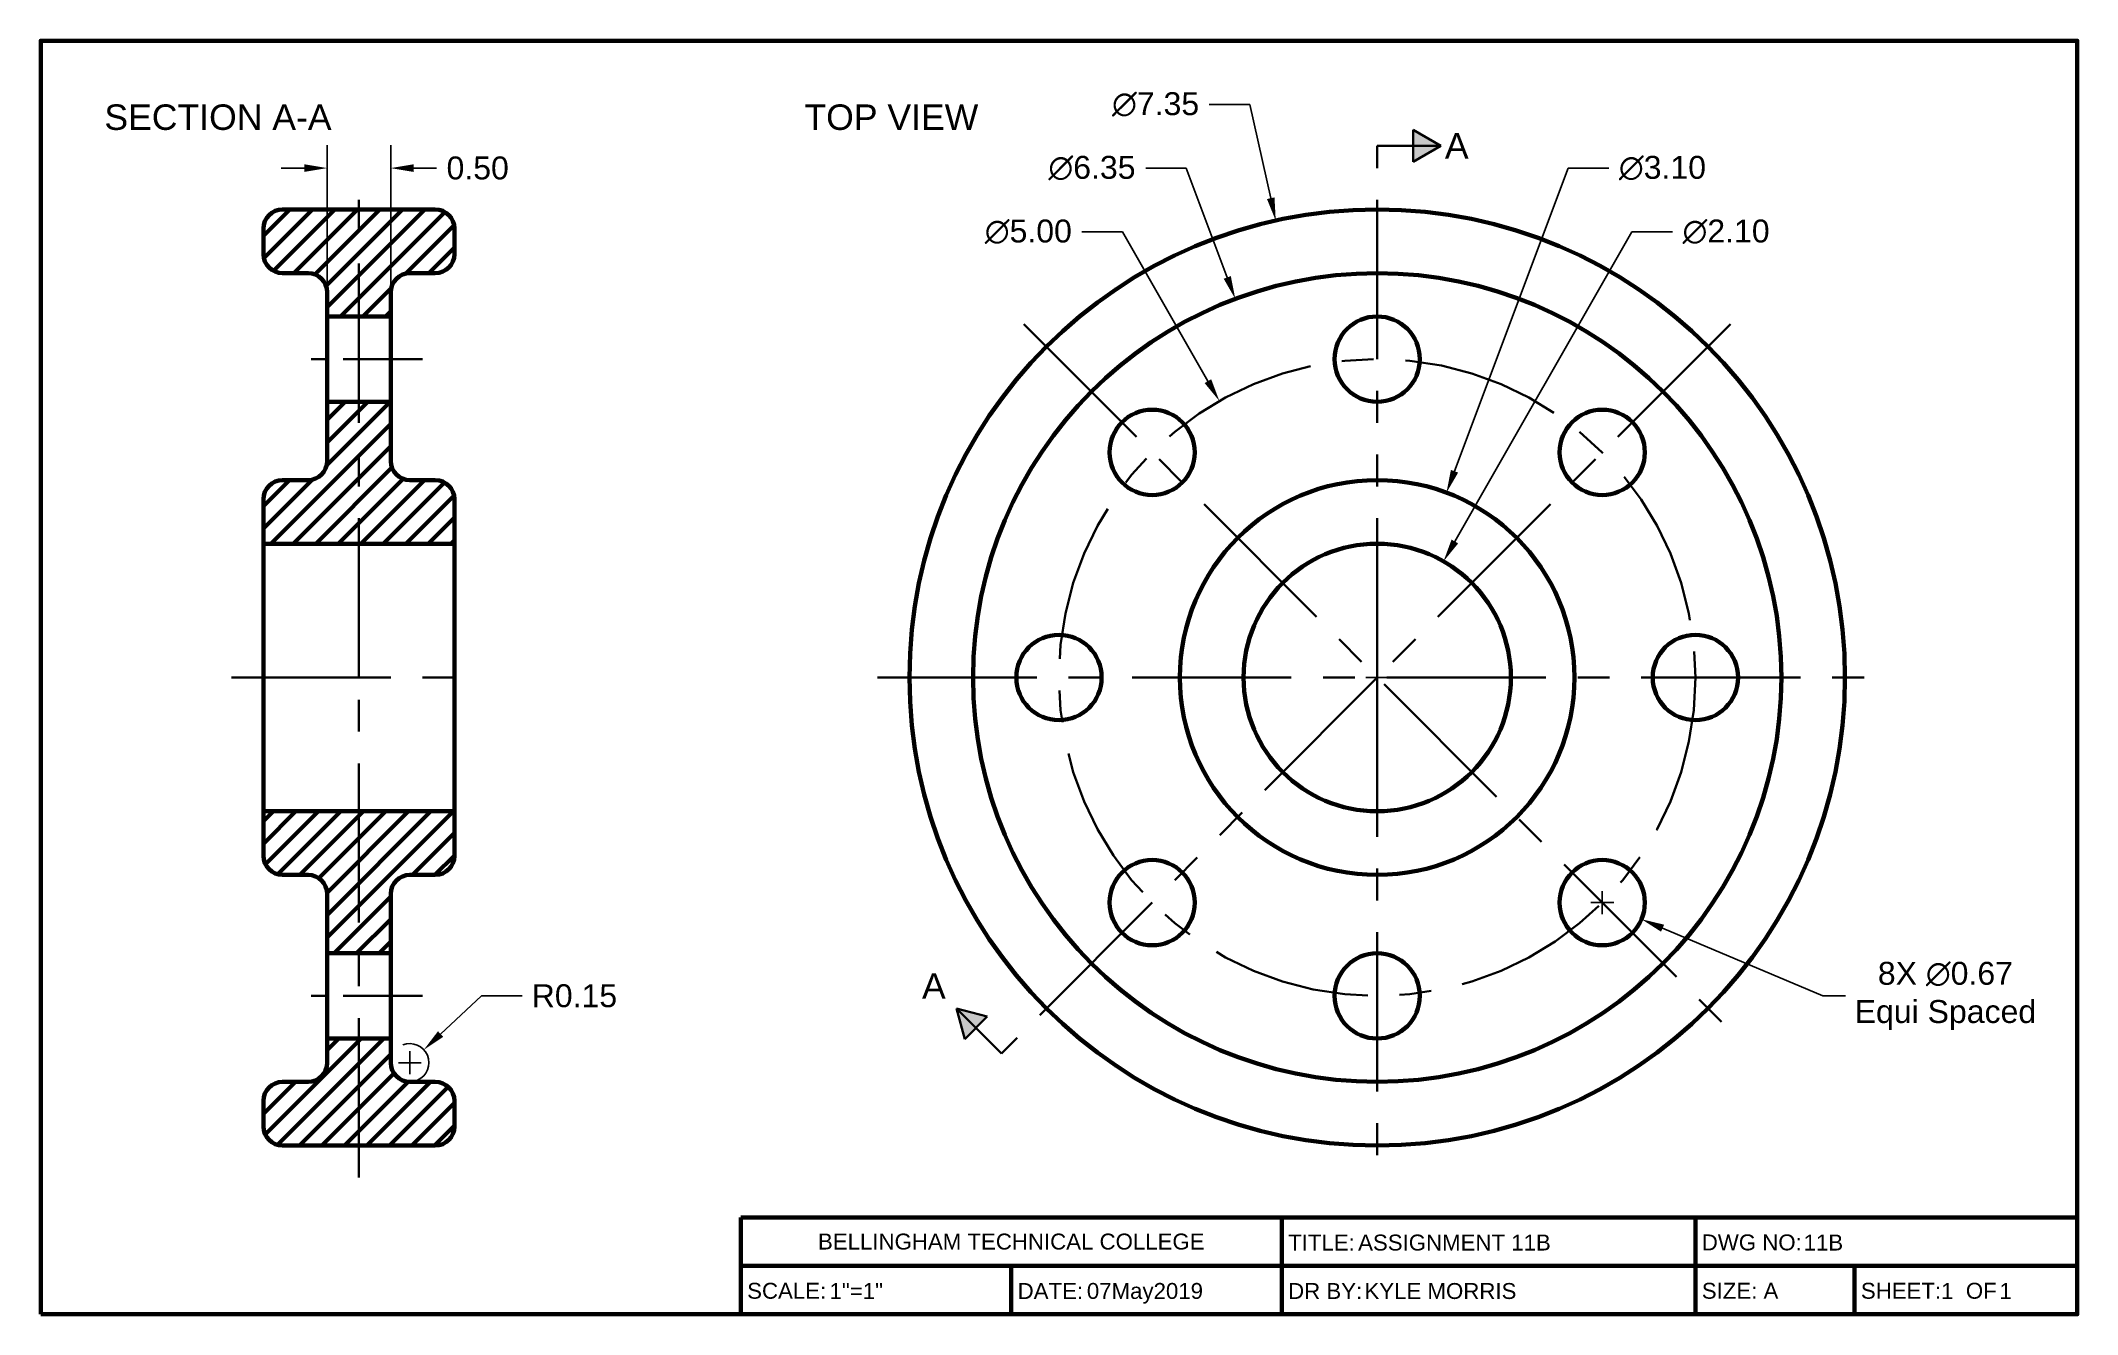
# Model space of a CAD drawing. Header units: inches. Extents: x 0.5 to 16.5, y 0.5 to 10.5.
import ezdxf
from ezdxf.enums import TextEntityAlignment as Align

# ---------------------------------------------------------------- set-up
doc = ezdxf.new("R2010")
doc.units = ezdxf.units.IN
doc.header["$MEASUREMENT"] = 0
doc.linetypes.add('CENTER', pattern=[2, 1.25, -0.25, 0.25, -0.25])
doc.linetypes.add('PHANTOM', pattern=[2.5, 1.25, -0.25, 0.25, -0.25, 0.25, -0.25])
for name, color, linetype, lineweight in [('Center', 4, 'CENTER', 35), ('Object', 7, 'Continuous', 70), ('Phantom', 5, 'PHANTOM', 35), ('TitleBox', 7, 'Continuous', 70)]:
    doc.layers.add(name, color=color, linetype=linetype, lineweight=lineweight)
for name, color, linetype in [('Dimensions', 7, 'Continuous'), ('Text', 7, 'Continuous'), ('TitleText', 7, 'Continuous')]:
    doc.layers.add(name, color=color, linetype=linetype)
doc.styles.get("Standard").update_dxf_attribs({"font": 'arial.ttf'})
doc.dimstyles.get("Standard").update_dxf_attribs({"dimtxt": 0.18, "dimasz": 0.18, "dimexe": 0.18, "dimexo": 0.0625, "dimgap": 0.09, "dimtad": 0, "dimtih": 1, "dimtoh": 1, "dimzin": 0, "dimdsep": 46, "dimtxsty": 'Standard', "dimcen": 0.09, "dimadec": 0, "dimazin": 0, "dimtfac": 1, "dimtofl": 0, "dimtmove": 0, "dimatfit": 3, "dimfxl": 1, "dimtolj": 1, "dimtzin": 0, "dimarcsym": 0})

# ---------------------------------------------------------------- blocks, each defined once
blk = doc.blocks.new('TitleBAlt')
at = {"layer": 'TitleBox'}
for p, q in [((16.5, 1.26), (6, 1.26)), ((6, 0.5), (6, 1.26)), ((10.25, 0.5), (10.25, 1.26)), ((13.5, 0.88), (13.5, 1.26)), ((13.5, 1.26), (13.5, 0.5)), ((6, 0.88), (16.5, 0.88)), ((8.125, 0.5), (8.125, 0.88)), ((13.5, 0.5), (13.5, 0.88)), ((14.75, 0.88), (14.75, 0.5))]:
    blk.add_line(p, q, dxfattribs=at)
blk.add_lwpolyline([(0.5, 0.5), (16.5, 0.5), (16.5, 10.5), (0.5, 10.5)], close=True, dxfattribs=at)
at = {"layer": 'TitleText', "char_height": 0.125}
for s, width, insert, attachment_point in [('BELLINGHAM TECHNICAL COLLEGE', 3.5, (8.125, 1.07), 5), ('TITLE:', 3.5, (10.3, 1), 7), ('DWG NO:', 3, (13.55, 1), 7), ('SCALE:', 1.5, (6.05, 0.62), 7), ('DATE:', 2, (8.175, 0.62), 7), ('DR BY:', 3.5, (10.3, 0.62), 7), ('SIZE: A', 1.5, (13.55, 0.62), 7), ('SHEET:    OF', 1.5, (14.8, 0.62), 7)]:
    blk.add_mtext_dynamic_manual_height_columns(s, width=width, gutter_width=1, heights=[0], dxfattribs=dict(at, insert=insert, attachment_point=attachment_point))
at = {"layer": 'TitleText'}
for tag, p in [('TITLE', (10.85, 0.963)), ('DWGNO', (14.35, 0.963)), ('SCALE', (6.697, 0.583)), ('SHT', (15.43, 0.583)), ('SHTS', (15.888, 0.583))]:
    blk.add_attdef(tag, text='', height=0.125, dxfattribs=at).set_placement(p, align=Align.BOTTOM_LEFT)
at = {"layer": 'TitleText', "flags": 8}
blk.add_attdef('DATE', text='', height=0.125, dxfattribs=at).set_placement((8.719, 0.583), align=Align.BOTTOM_LEFT)
blk.add_attdef('NAME', (10.9, 0.62), '', height=0.125, dxfattribs=at)
blk = doc.blocks.new('*D5')
at = {"layer": 'Defpoints', "color": 0, "transparency": 16777216}
for p in [(3.51, 2.577), (3.4, 2.475)]:
    blk.add_point(p, dxfattribs=at)
at = {"layer": 'Dimensions', "color": 0, "lineweight": -2, "transparency": 16777216}
for p, q in [((3.963, 3), (3.641, 2.7)), ((4.282, 3), (3.963, 3)), ((3.4, 2.385), (3.4, 2.565)), ((3.31, 2.475), (3.49, 2.475))]:
    blk.add_line(p, q, dxfattribs=at)
blk.add_arc((3.4, 2.475), 0.15, 293.8732, 111.7414, dxfattribs=at)
at = {"layer": 'Dimensions', "color": 0, "transparency": 16777216}
blk.add_solid([(3.621, 2.722), (3.662, 2.678), (3.51, 2.577)], dxfattribs=at)
at = {"layer": 'Dimensions', "color": 0, "transparency": 16777216, "insert": (4.693, 3), "char_height": 0.18, "attachment_point": 5}
blk.add_mtext('\\A1;R0.15', dxfattribs=at)
blk = doc.blocks.new('*D6')
at = {"layer": 'Defpoints', "color": 0, "transparency": 16777216}
for p in [(3.25, 9.5), (2.75, 8.525), (3.25, 8.525)]:
    blk.add_point(p, dxfattribs=at)
at = {"layer": 'Dimensions', "color": 0, "lineweight": -2, "transparency": 16777216}
for p, q in [((2.75, 8.588), (2.75, 9.68)), ((3.25, 8.588), (3.25, 9.68)), ((2.57, 9.5), (2.39, 9.5)), ((3.43, 9.5), (3.61, 9.5))]:
    blk.add_line(p, q, dxfattribs=at)
at = {"layer": 'Dimensions', "color": 0, "transparency": 16777216}
for points in [[(2.57, 9.53), (2.57, 9.47), (2.75, 9.5)], [(3.43, 9.53), (3.43, 9.47), (3.25, 9.5)]]:
    blk.add_solid(points, dxfattribs=at)
at = {"layer": 'Dimensions', "color": 0, "transparency": 16777216, "insert": (3.933, 9.5), "char_height": 0.18, "attachment_point": 5}
blk.add_mtext('\\A1;0.50', dxfattribs=at)
blk = doc.blocks.new('*D7')
at = {"layer": 'Defpoints', "color": 0, "transparency": 16777216}
for p in [(10.203, 9.087), (11.797, 1.913)]:
    blk.add_point(p, dxfattribs=at)
at = {"layer": 'Dimensions', "color": 0, "lineweight": -2, "transparency": 16777216}
for p, q in [((9.681, 10), (10, 10)), ((10, 10), (10.164, 9.263)), ((10.91, 5.5), (11.09, 5.5)), ((11, 5.41), (11, 5.59))]:
    blk.add_line(p, q, dxfattribs=at)
at = {"layer": 'Dimensions', "color": 0, "transparency": 16777216}
blk.add_solid([(10.193, 9.27), (10.134, 9.257), (10.203, 9.087)], dxfattribs=at)
at = {"layer": 'Dimensions', "color": 0, "transparency": 16777216, "insert": (9.259, 10), "char_height": 0.18, "attachment_point": 5}
blk.add_mtext('\\A1;∅7.35', dxfattribs=at)
blk = doc.blocks.new('*D8')
at = {"layer": 'Defpoints', "color": 0, "transparency": 16777216}
for p in [(9.885, 8.473), (12.115, 2.527)]:
    blk.add_point(p, dxfattribs=at)
at = {"layer": 'Dimensions', "color": 0, "lineweight": -2, "transparency": 16777216}
for p, q in [((9.181, 9.5), (9.5, 9.5)), ((9.5, 9.5), (9.822, 8.641)), ((10.91, 5.5), (11.09, 5.5)), ((11, 5.41), (11, 5.59))]:
    blk.add_line(p, q, dxfattribs=at)
at = {"layer": 'Dimensions', "color": 0, "transparency": 16777216}
blk.add_solid([(9.85, 8.652), (9.794, 8.631), (9.885, 8.473)], dxfattribs=at)
at = {"layer": 'Dimensions', "color": 0, "transparency": 16777216, "insert": (8.759, 9.5), "char_height": 0.18, "attachment_point": 5}
blk.add_mtext('\\A1;∅6.35', dxfattribs=at)
blk = doc.blocks.new('*D9')
at = {"layer": 'Defpoints', "color": 0, "transparency": 16777216}
for p in [(9.76, 7.671), (12.24, 3.329)]:
    blk.add_point(p, dxfattribs=at)
at = {"layer": 'Dimensions', "color": 0, "lineweight": -2, "transparency": 16777216}
for p, q in [((8.68, 9), (9, 9)), ((9, 9), (9.67, 7.827)), ((10.91, 5.5), (11.09, 5.5)), ((11, 5.41), (11, 5.59))]:
    blk.add_line(p, q, dxfattribs=at)
at = {"layer": 'Dimensions', "color": 0, "transparency": 16777216}
blk.add_solid([(9.696, 7.842), (9.644, 7.812), (9.76, 7.671)], dxfattribs=at)
at = {"layer": 'Dimensions', "color": 0, "transparency": 16777216, "insert": (8.259, 9), "char_height": 0.18, "attachment_point": 5}
blk.add_mtext('\\A1;∅5.00', dxfattribs=at)
blk = doc.blocks.new('*D10')
at = {"layer": 'Defpoints', "color": 0, "transparency": 16777216}
for p in [(11.544, 6.951), (10.456, 4.049)]:
    blk.add_point(p, dxfattribs=at)
at = {"layer": 'Dimensions', "color": 0, "lineweight": -2, "transparency": 16777216}
for p, q in [((12.5, 9.5), (11.607, 7.12)), ((12.82, 9.5), (12.5, 9.5)), ((10.91, 5.5), (11.09, 5.5)), ((11, 5.41), (11, 5.59))]:
    blk.add_line(p, q, dxfattribs=at)
at = {"layer": 'Dimensions', "color": 0, "transparency": 16777216}
blk.add_solid([(11.579, 7.13), (11.636, 7.109), (11.544, 6.951)], dxfattribs=at)
at = {"layer": 'Dimensions', "color": 0, "transparency": 16777216, "insert": (13.241, 9.5), "char_height": 0.18, "attachment_point": 5}
blk.add_mtext('\\A1;∅3.10', dxfattribs=at)
blk = doc.blocks.new('*D11')
at = {"layer": 'Defpoints', "color": 0, "transparency": 16777216}
for p in [(11.521, 6.412), (10.479, 4.588)]:
    blk.add_point(p, dxfattribs=at)
at = {"layer": 'Dimensions', "color": 0, "lineweight": -2, "transparency": 16777216}
for p, q in [((13, 9), (11.61, 6.568)), ((13.32, 9), (13, 9)), ((10.91, 5.5), (11.09, 5.5)), ((11, 5.41), (11, 5.59))]:
    blk.add_line(p, q, dxfattribs=at)
at = {"layer": 'Dimensions', "color": 0, "transparency": 16777216}
blk.add_solid([(11.584, 6.583), (11.636, 6.553), (11.521, 6.412)], dxfattribs=at)
at = {"layer": 'Dimensions', "color": 0, "transparency": 16777216, "insert": (13.741, 9), "char_height": 0.18, "attachment_point": 5}
blk.add_mtext('\\A1;∅2.10', dxfattribs=at)
blk = doc.blocks.new('*D12')
at = {"layer": 'Defpoints', "color": 0, "transparency": 16777216}
for p in [(12.459, 3.863), (13.076, 3.602)]:
    blk.add_point(p, dxfattribs=at)
at = {"layer": 'Dimensions', "color": 0, "lineweight": -2, "transparency": 16777216}
for p, q in [((12.678, 3.732), (12.858, 3.732)), ((12.768, 3.642), (12.768, 3.822)), ((14.5, 3), (13.242, 3.532)), ((14.68, 3), (14.5, 3))]:
    blk.add_line(p, q, dxfattribs=at)
at = {"layer": 'Dimensions', "color": 0, "transparency": 16777216}
blk.add_solid([(13.254, 3.559), (13.23, 3.504), (13.076, 3.602)], dxfattribs=at)
at = {"layer": 'Dimensions', "color": 0, "transparency": 16777216, "insert": (15.464, 3), "char_height": 0.18, "attachment_point": 5}
blk.add_mtext('\\A1;8X ∅0.67\\PEqui Spaced', dxfattribs=at)

msp = doc.modelspace()

# ---------------------------------------------------------------- hatches: boundary and pattern name
at = {"layer": 'Object'}
h = msp.add_hatch(dxfattribs=at)
h.set_pattern_fill('ANSI31', color=256)
h.paths.add_polyline_path([(3.75, 9.025, 0.414214), (3.6, 9.175), (3, 9.175), (2.4, 9.175, 0.414214), (2.25, 9.025), (2.25, 8.825, 0.414214), (2.4, 8.675), (2.6, 8.675, -0.414214), (2.75, 8.525), (2.75, 8.335), (3, 8.335), (3.25, 8.335), (3.25, 8.525, -0.414214), (3.4, 8.675), (3.6, 8.675, 0.414214), (3.75, 8.825)])
h.paths.add_polyline_path([(3.6, 7.05), (3.4, 7.05, -0.414214), (3.25, 7.2), (3.25, 7.665), (3, 7.665), (2.75, 7.665), (2.75, 7.2, -0.414214), (2.6, 7.05), (2.4, 7.05, 0.414214), (2.25, 6.9), (2.25, 6.55), (3, 6.55), (3.75, 6.55), (3.75, 6.9, 0.414214)])
h = msp.add_hatch(dxfattribs=at)
h.set_pattern_fill('ANSI31', color=256)
h.paths.add_polyline_path([(3.75, 1.975, -0.414214), (3.6, 1.825), (3, 1.825), (2.4, 1.825, -0.414214), (2.25, 1.975), (2.25, 2.175, -0.414214), (2.4, 2.325), (2.6, 2.325, 0.414214), (2.75, 2.475), (2.75, 2.665), (3, 2.665), (3.25, 2.665), (3.25, 2.475, 0.414214), (3.4, 2.325), (3.6, 2.325, -0.414214), (3.75, 2.175)])
h.paths.add_polyline_path([(3.6, 3.95), (3.4, 3.95, 0.414214), (3.25, 3.8), (3.25, 3.335), (3, 3.335), (2.75, 3.335), (2.75, 3.8, 0.414214), (2.6, 3.95), (2.4, 3.95, -0.414214), (2.25, 4.1), (2.25, 4.45), (3, 4.45), (3.75, 4.45), (3.75, 4.1, -0.414214)])
at = {"layer": 'Phantom'}
h = msp.add_hatch(color=256, dxfattribs=at)
h.paths.add_polyline_path([(11.5, 9.675), (11.283, 9.8), (11.283, 9.675)])
h.paths.add_polyline_path([(11.5, 9.675), (11.283, 9.675), (11.283, 9.55)])
h = msp.add_hatch(color=256, dxfattribs=at)
h.paths.add_polyline_path([(7.694, 2.901), (7.759, 2.66), (7.847, 2.748)])
h.paths.add_polyline_path([(7.694, 2.901), (7.847, 2.748), (7.936, 2.837)])

# ---------------------------------------------------------------- linework, layer by layer
at = {"layer": 'Center'}
for p, q in [((8.225, 8.275), (13.775, 2.725)), ((13.775, 8.275), (11, 5.5)), ((2, 5.5), (4, 5.5)), ((2, 5.5), (4, 5.5)), ((7.075, 5.5), (14.925, 5.5)), ((11, 5.5), (11, 1.575))]:
    msp.add_line(p, q, dxfattribs=at)
at = {"layer": 'Center', "ltscale": 0.5}
for p, q in [((3.5, 8), (2.5, 8)), ((3.5, 3), (2.5, 3))]:
    msp.add_line(p, q, dxfattribs=at)
at = {"layer": 'Center'}
msp.add_lwpolyline([(3, 1.575), (3, 5.5), (3, 9.425)], dxfattribs=at)
msp.add_circle((11, 5.5), 2.5, dxfattribs=at)
at = {"layer": 'Object'}
for p, q in [((2.25, 9.025), (2.25, 8.825)), ((3.75, 9.025), (3.75, 8.825)), ((2.4, 8.675), (2.6, 8.675)), ((3.6, 8.675), (3.4, 8.675)), ((2.75, 8.525), (2.75, 7.2)), ((3.25, 8.525), (3.25, 7.2)), ((2.6, 7.05), (2.4, 7.05)), ((3.4, 7.05), (3.6, 7.05)), ((2.6, 3.95), (2.4, 3.95)), ((3.4, 3.95), (3.6, 3.95)), ((2.75, 2.475), (2.75, 3.8)), ((3.25, 2.475), (3.25, 3.8)), ((2.4, 2.325), (2.6, 2.325)), ((3.6, 2.325), (3.4, 2.325)), ((2.25, 1.975), (2.25, 2.175)), ((3.75, 1.975), (3.75, 2.175))]:
    msp.add_line(p, q, dxfattribs=at)
for points in [[(3.6, 9.175), (3, 9.175), (2.4, 9.175)], [(3.25, 8.335), (3, 8.335), (2.75, 8.335)], [(3.25, 7.665), (3, 7.665), (2.75, 7.665)], [(2.25, 6.9), (2.25, 5.5), (2.25, 4.1)], [(3.75, 4.1), (3.75, 5.5), (3.75, 6.9)], [(2.25, 6.55), (3, 6.55), (3.75, 6.55)], [(2.25, 4.45), (3, 4.45), (3.75, 4.45)], [(3.25, 3.335), (3, 3.335), (2.75, 3.335)], [(3.25, 2.665), (3, 2.665), (2.75, 2.665)], [(3.6, 1.825), (3, 1.825), (2.4, 1.825)]]:
    msp.add_lwpolyline(points, dxfattribs=at)
for centre, radius in [((11, 5.5), 3.675), ((11, 5.5), 3.175), ((11, 8), 0.335), ((9.232, 7.268), 0.335), ((12.768, 7.268), 0.335), ((11, 5.5), 1.55), ((11, 5.5), 1.05), ((8.5, 5.5), 0.335), ((13.5, 5.5), 0.335), ((9.232, 3.732), 0.335), ((12.768, 3.732), 0.335), ((11, 3), 0.335)]:
    msp.add_circle(centre, radius, dxfattribs=at)
for centre, start, end in [((2.4, 9.025), 90, 180), ((3.6, 9.025), 0, 90), ((2.4, 8.825), 180, 270), ((3.6, 8.825), 270, 0), ((2.6, 8.525), 0, 90), ((3.4, 8.525), 90, 180), ((2.6, 7.2), 270, 0), ((3.4, 7.2), 180, 270), ((2.4, 6.9), 90, 180), ((3.6, 6.9), 0, 90), ((2.4, 4.1), 180, 270), ((3.6, 4.1), 270, 0), ((2.6, 3.8), 0, 90), ((3.4, 3.8), 90, 180), ((2.6, 2.475), 270, 0), ((3.4, 2.475), 180, 270), ((2.4, 2.175), 90, 180), ((3.6, 2.175), 0, 90), ((2.4, 1.975), 180, 270), ((3.6, 1.975), 270, 0)]:
    msp.add_arc(centre, 0.15, start, end, dxfattribs=at)
at = {"layer": 'Phantom'}
for p, q in [((11.283, 9.55), (11.283, 9.8)), ((11.283, 9.8), (11.5, 9.675)), ((11, 9.675), (11.5, 9.675)), ((11, 5.5), (11, 9.675)), ((11.5, 9.675), (11.283, 9.55)), ((11, 5.5), (8.048, 2.548)), ((8.048, 2.548), (7.694, 2.901)), ((7.694, 2.901), (7.936, 2.837)), ((7.759, 2.66), (7.694, 2.901)), ((7.936, 2.837), (7.759, 2.66))]:
    msp.add_line(p, q, dxfattribs=at)

# ---------------------------------------------------------------- block references
at = {"layer": 'Object'}
ref = msp.add_blockref('TitleBAlt', (0, 0), dxfattribs=at)
ref.add_attrib('SHTS', '1', dxfattribs={"layer": 'TitleText', "height": 0.125}).set_placement((15.888, 0.583), align=Align.BOTTOM_LEFT)
ref.add_attrib('SHT', '1', dxfattribs={"layer": 'TitleText', "height": 0.125}).set_placement((15.43, 0.583), align=Align.BOTTOM_LEFT)
ref.add_attrib('SCALE', '1"=1"', dxfattribs={"layer": 'TitleText', "height": 0.125}).set_placement((6.697, 0.583), align=Align.BOTTOM_LEFT)
ref.add_attrib('DWGNO', '11B', dxfattribs={"layer": 'TitleText', "height": 0.125}).set_placement((14.35, 0.963), align=Align.BOTTOM_LEFT)
ref.add_attrib('DATE', '07May2019', dxfattribs={"layer": 'TitleText', "height": 0.125}).set_placement((8.719, 0.583), align=Align.BOTTOM_LEFT)
ref.add_attrib('NAME', 'KYLE MORRIS', (10.9, 0.62), dxfattribs={"layer": 'TitleText', "height": 0.125})
ref.add_attrib('TITLE', 'ASSIGNMENT 11B', dxfattribs={"layer": 'TitleText', "height": 0.125}).set_placement((10.85, 0.963), align=Align.BOTTOM_LEFT)

# ---------------------------------------------------------------- texts
at = {"layer": 'Phantom', "char_height": 0.2, "attachment_point": 5}
for insert in [(11.625, 9.675), (7.517, 3.078)]:
    msp.add_mtext_dynamic_manual_height_columns('A', width=0.50456, gutter_width=1, heights=[0], dxfattribs=dict(at, insert=insert))
at = {"layer": 'Text', "char_height": 0.2, "attachment_point": 1}
for s, width, insert in [('SECTION A-A', 2, (1, 10)), ('TOP VIEW', 1.5, (6.5, 10))]:
    msp.add_mtext_dynamic_manual_height_columns(s, width=width, gutter_width=1, heights=[0], dxfattribs=dict(at, insert=insert))

# ---------------------------------------------------------------- dimensions: what is measured, and where the dimension line sits
at = {"layer": 'Dimensions'}
for p1, p2, picture, middle in [((11.797, 1.913), (10.203, 9.087), '*D7', (9.259, 10)), ((12.115, 2.527), (9.885, 8.473), '*D8', (8.759, 9.5)), ((10.456, 4.049), (11.544, 6.951), '*D10', (13.241, 9.5)), ((12.24, 3.329), (9.76, 7.671), '*D9', (8.259, 9)), ((10.479, 4.588), (11.521, 6.412), '*D11', (13.741, 9))]:
    dim = msp.add_diameter_dim_2p(p1=p1, p2=p2, dimstyle='Standard', dxfattribs=at)
    dim.commit()
    dim.dimension.update_dxf_attribs({"geometry": picture, "text_midpoint": middle, "dimtype": 163})
dim = msp.add_linear_dim(base=(3.25, 9.5), p1=(2.75, 8.525), p2=(3.25, 8.525), dimstyle='Standard', dxfattribs=at)
dim.commit()
dim.dimension.update_dxf_attribs({"geometry": '*D6', "text_midpoint": (3.933, 9.5)})
dim = msp.add_diameter_dim_2p(p1=(12.459, 3.863), p2=(13.076, 3.602), text='8X <>\\PEqui Spaced', dimstyle='Standard', dxfattribs=at)
dim.commit()
dim.dimension.update_dxf_attribs({"geometry": '*D12', "text_midpoint": (15.464, 3), "dimtype": 163})
dim = msp.add_radius_dim(center=(3.4, 2.475), mpoint=(3.51, 2.577), dimstyle='Standard', dxfattribs=at)
dim.commit()
dim.dimension.update_dxf_attribs({"geometry": '*D5', "text_midpoint": (4.693, 3), "dimtype": 164})

doc.saveas('drawing.dxf')
